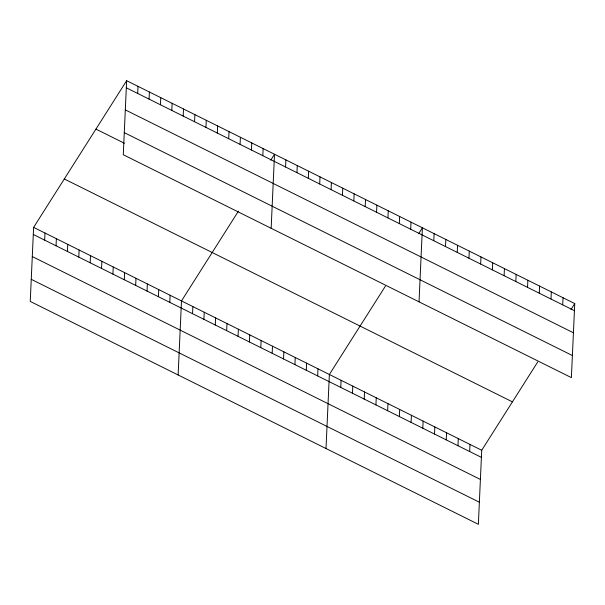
<?xml version="1.0" encoding="UTF-8"?>
<svg xmlns="http://www.w3.org/2000/svg" width="605" height="605" viewBox="0 0 605 605"><rect width="100%" height="100%" fill="white"/><g stroke="black" fill="none" stroke-linecap="round" stroke-linejoin="round"><path stroke-width="0.91" d="M126.634 80.692L123.276 154.736L571.385 377.626L574.75 303.581L126.634 80.692L33.615 227.374L30.25 301.419L478.366 524.308L481.724 450.264L537.724 361.956M44.664 240.132L44.989 233.031M56.038 245.796L56.363 238.688M67.412 251.453L67.737 244.352M78.794 257.11L79.111 250.009M90.168 262.767L90.485 255.665M101.542 268.423L101.867 261.322M112.916 274.08L113.241 266.979M124.29 279.744L124.615 272.636M137.69 93.45L138.016 86.349M135.664 285.401L135.989 278.3M149.064 99.107L149.39 92.005M147.038 291.058L147.363 283.957M160.438 104.771L160.764 97.662M158.419 296.715L158.737 289.613M171.812 110.428L172.138 103.326M169.793 302.371L170.111 295.27M183.194 116.084L183.512 108.983M178.127 374.971L181.492 300.927L238.461 211.092M194.568 121.741L194.886 114.64M192.541 313.685L192.866 306.584M205.942 127.398L206.267 120.297M203.915 319.349L204.24 312.24M217.316 133.055L217.641 125.953M215.289 325.006L215.614 317.905M228.69 138.719L229.015 131.61M226.671 330.663L226.988 323.562M240.064 144.376L240.389 137.275M238.045 336.32L238.362 329.218M251.446 150.032L251.763 142.931M249.419 341.976L249.744 334.875M262.82 155.689L263.137 148.588M260.793 347.633L261.118 340.532M271.153 228.289L274.511 154.245L270.738 160.204M272.167 353.297L272.492 346.189M285.568 167.003L285.893 159.901M283.541 358.954L283.866 351.853M296.942 172.659L297.267 165.558M294.915 364.611L295.24 357.51M308.316 178.324L308.641 171.215M306.296 370.268L306.614 363.166M319.69 183.981L320.015 176.879M317.67 375.924L317.988 368.823M331.071 189.637L331.389 182.536M326.004 448.524L329.37 374.48L385.37 286.18M342.445 195.294L342.763 188.193M340.766 387.412L341.084 380.311M353.819 200.951L354.144 193.85M352.481 393.242L352.806 386.141M365.193 206.607L365.518 199.506M364.202 399.073L364.528 391.972M376.567 212.272L376.892 205.163M375.924 404.904L376.249 397.795M387.941 217.929L388.266 210.827M387.646 410.727L387.964 403.626M399.323 223.585L399.64 216.484M399.361 416.558L399.686 409.456M410.697 229.242L411.014 222.141M411.082 422.388L411.408 415.287M419.031 301.842L422.388 227.798L418.615 233.757M422.804 428.219L423.122 421.118M433.793 240.73L434.11 233.628M434.526 434.05L434.844 426.948M445.507 246.56L445.832 239.459M446.24 439.88L446.566 432.772M457.229 252.391L457.554 245.282M457.962 445.704L458.287 438.602M468.951 258.214L469.268 251.113M469.684 451.534L470.002 444.433M480.665 264.045L480.99 256.943M492.387 269.875L492.712 262.774M504.109 275.706L504.434 268.605M515.831 281.537L516.148 274.436M527.545 287.367L527.87 280.259M539.267 293.191L539.592 286.089M550.989 299.021L551.314 291.92M562.711 304.852L563.028 297.751M570.969 309.541L574.75 303.581M126.316 87.793L574.425 310.683M125.311 109.883L573.427 332.773M124.282 132.646L572.39 355.536M95.938 129.099L124.38 143.241M64.312 178.967L512.42 401.856M33.615 227.374L481.724 450.264M33.29 234.475L481.398 457.365M32.284 256.565L480.4 479.455M31.256 279.329L479.364 502.218"/></g></svg>
